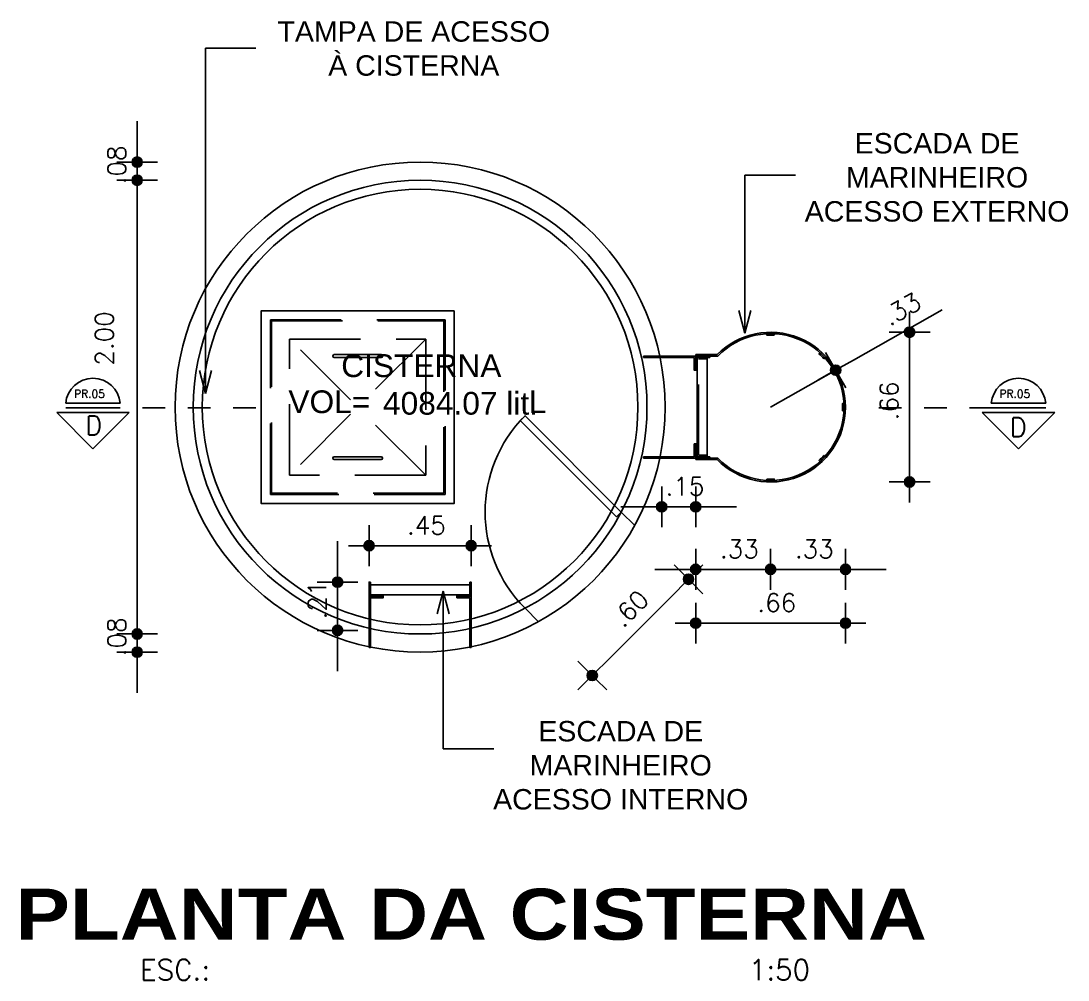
# Model space of a CAD drawing. Header units: millimetres. Extents: x 490 to 675, y -160 to -87.
# Drawn here: x 538.594 to 543.209, y -91.008 to -86.78 of the extents above; entities that cross this region are included whole.
import ezdxf
from ezdxf.enums import TextEntityAlignment as Align

# ---------------------------------------------------------------- set-up
doc = ezdxf.new("R2010")
doc.units = ezdxf.units.MM
doc.header["$LTSCALE"] = 2.5
for name, pattern in [('CENTER', [50.8, 31.75, -6.35, 6.35, -6.35]), ('DASHED2', [0.375, 0.25, -0.125]), ('HIDDEN', [0.375, 0.25, -0.125]), ('HIDDEN2', [0.1875, 0.125, -0.0625])]:
    doc.linetypes.add(name, pattern=pattern)
for name, color, linetype in [('AN_ESPECS', 7, 'Continuous'), ('AN_TEXTOS', 2, 'Continuous'), ('ARQ_ALVENARIA', 1, 'Continuous'), ('ARQ_CORTE', 3, 'Continuous'), ('ARQ_ESQUADRIA', 2, 'Continuous'), ('ARQ_PROJEÇÃO', 8, 'DASHED2'), ('ARQ_VISTA1', 7, 'Continuous'), ('ARQ_VISTA2', 2, 'Continuous'), ('COTAS', 1, 'Continuous'), ('LCORTE', 2, 'CENTER'), ('TEXTOS', 2, 'Continuous'), ('TITULO', 2, 'Continuous'), ('TXAMB', 2, 'Continuous')]:
    doc.layers.add(name, color=color, linetype=linetype)
doc.styles.add('ARIAL', font='arial.ttf')
doc.styles.add('COTA200', font='ROMANS.SHX')
doc.styles.add('COTA50', font='ROMANS.shx')
doc.styles.add('ROMANS', font='romans', dxfattribs={"oblique": 15})
doc.styles.add('TIT200', font='')
doc.styles.get('TIT200').set_extended_font_data('Arial Black')
doc.dimstyles.new('COTA50', dxfattribs={"dimtxt": 0.08, "dimasz": 0.09, "dimexe": 0.05, "dimexo": 0.95, "dimgap": 0.05, "dimtad": 1, "dimzin": 4, "dimdsep": 46, "dimtxsty": 'COTA50', "dimblk": 'bola', "dimcen": -0.1, "dimdle": 0.05, "dimse1": 1, "dimse2": 1, "dimclrd": 256, "dimclre": 3, "dimclrt": 2, "dimadec": 0, "dimazin": 0, "dimtfac": 1, "dimtix": 1, "dimtmove": 2, "dimatfit": 3, "dimldrblk": 'bola', "dimfxl": 1, "dimtvp": 1.25, "dimtolj": 1, "dimtzin": 4, "dimarcsym": 0})
doc.dimstyles.new('COTA50$7', dxfattribs={"dimtxt": 0.09, "dimasz": 0.1, "dimexe": 0.05, "dimexo": 0.95, "dimgap": 0.1, "dimtad": 1, "dimzin": 4, "dimdsep": 46, "dimtxsty": 'COTA50', "dimblk": 'USERTICK', "dimblk1": 'OPEN30', "dimblk2": 'OPEN30', "dimsah": 1, "dimcen": -0.1, "dimdle": 0.05, "dimse1": 1, "dimse2": 1, "dimclrd": 256, "dimclre": 3, "dimclrt": 2, "dimadec": 0, "dimazin": 0, "dimtfac": 1, "dimtix": 1, "dimtmove": 2, "dimatfit": 3, "dimldrblk": 'OPEN30', "dimfxl": 1, "dimtvp": 1.25, "dimtolj": 1, "dimtzin": 4, "dimarcsym": 0})

# ---------------------------------------------------------------- blocks, each defined once
blk = doc.blocks.new('ESC_MARINHEIRO_PL')
at = {"layer": 'ARQ_CORTE'}
for points in [[(-0.0919, -0.4453), (-0.0983, -0.4453, 0.02454), (-0.0983, -0.477), (-0.0919, -0.477, -0.025031)], [(0.5419, -0.477), (0.5483, -0.477, 0.02454), (0.5483, -0.4453), (0.5419, -0.4453, -0.025031)], [(-0.0103, -0.674), (-0.0148, -0.6785, 0.02454), (0.0076, -0.701), (0.0121, -0.6965, -0.025031)], [(0.4379, -0.6965), (0.4424, -0.701, 0.02454), (0.4648, -0.6785), (0.4603, -0.674, -0.025031)], [(0.2091, -0.7781), (0.2091, -0.7844, 0.02454), (0.2409, -0.7844), (0.2409, -0.7781, -0.025031)]]:
    blk.add_lwpolyline(points, format="xyb", close=True, dxfattribs=at)
at = {"layer": 'ARQ_PROJEÇÃO', "linetype": 'HIDDEN2'}
for p, q in [((0.0127, -0.1438), (0.4373, -0.1438)), ((0.0127, -0.1438), (0.0127, -0.1816)), ((0.4373, -0.1438), (0.4373, -0.1816))]:
    blk.add_line(p, q, dxfattribs=at)
for points in [[(0.0063, 0.0189), (0, 0.0197), (0, 0.0996), (0.0063, 0.0996), (0.0063, 0.0189)], [(0.45, 0.0197), (0.4436, 0.0189), (0.4436, 0.0996), (0.45, 0.0996), (0.45, 0.0197)]]:
    blk.add_lwpolyline(points, close=True, dxfattribs=at)
at = {"layer": 'ARQ_VISTA2'}
for p, q in [((-0.0064, -0.1311), (-0.0064, -0.2258)), ((0, -0.1311), (-0.0064, -0.1311)), ((0, -0.2285), (0, -0.1311)), ((0.0063, -0.1375), (0.4436, -0.1375)), ((0.4563, -0.1311), (0.45, -0.1311)), ((0.45, -0.1311), (0.45, -0.2285)), ((0.4563, -0.2258), (0.4563, -0.1311)), ((0.0063, -0.1816), (0.4436, -0.1816))]:
    blk.add_line(p, q, dxfattribs=at)
for points in [[(0.0063, 0.0189), (0.0063, -0.1248), (0.0625, -0.1248), (0.0625, -0.1311), (0, -0.1311), (0, 0.0197)], [(0.4436, 0.0189), (0.4436, -0.1248), (0.3875, -0.1248), (0.3875, -0.1311), (0.45, -0.1311), (0.45, 0.0197)]]:
    blk.add_lwpolyline(points, close=True, dxfattribs=at)
at = {"layer": 'ARQ_VISTA2', "color": 3}
for points in [[(0.0063, -0.1936), (0.0063, -0.1375), (0.0625, -0.1375), (0.0625, -0.1311), (0, -0.1311), (0, -0.1936)], [(0.4436, -0.1936), (0.4436, -0.1375), (0.3875, -0.1375), (0.3875, -0.1311), (0.45, -0.1311), (0.45, -0.1936)]]:
    blk.add_lwpolyline(points, close=True, dxfattribs=at)
at = {"layer": 'ARQ_VISTA2'}
for radius, start, end in [(0.33, 134.5122, 45.4878), (0.3237, 134.0428, 45.9572)]:
    blk.add_arc((0.225, -0.4612), radius, start, end, dxfattribs=at)
blk = doc.blocks.new('_OPEN30')
at = {"color": 0, "linetype": 'ByBlock', "ltscale": 0.5}
for p, q in [((-1, 0.268), (0, 0)), ((0, 0), (-1, -0.268)), ((0, 0), (-1, 0))]:
    blk.add_line(p, q, dxfattribs=at)
blk = doc.blocks.new('USERTICK')
at = {"color": 0}
for p, q in [((0, 1), (0, -1)), ((-1, 0), (1, 0))]:
    blk.add_line(p, q, dxfattribs=at)
blk.add_circle((0, 0), 0.25, dxfattribs=at)
blk = doc.blocks.new('bola')
blk.add_hatch(color=0).paths.add_polyline_path([(-0.25, 0, 1), (0.25, 0, 1)])
at = {"color": 0}
for p, q in [((0, 1), (0, 0.25)), ((-1, 0), (-0.25, 0)), ((0.25, 0), (1, 0)), ((0, -0.25), (0, -1))]:
    blk.add_line(p, q, dxfattribs=at)
blk.add_circle((0, 0), 0.25, dxfattribs=at)
blk = doc.blocks.new('*D149')
at = {"layer": 'COTAS', "lineweight": -2}
blk.add_line((539.1063, -89.3922), (539.1063, -87.5722), dxfattribs=at)
at = {"layer": 'DEFPOINTS', "color": 0}
for p in [(539.1063, -87.4822), (540.5928, -87.4822), (540.5928, -89.4822)]:
    blk.add_point(p, dxfattribs=at)
at = {"layer": 'COTAS', "lineweight": -2, "xscale": 0.09, "yscale": 0.09, "zscale": 0.09}
for p, rotation in [((539.1063, -87.4822), 90), ((539.1063, -89.4822), 270)]:
    blk.add_blockref('bola', p, dxfattribs=dict(at, rotation=rotation))
at = {"layer": 'COTAS', "color": 2, "insert": (538.9613, -88.2071), "char_height": 0.08, "attachment_point": 5, "rotation": 90, "style": 'COTA50'}
blk.add_mtext('\\A1; 2.00', dxfattribs=at)
blk = doc.blocks.new('*D150')
at = {"layer": 'COTAS', "lineweight": -2}
for p, q in [((539.1063, -87.3122), (539.1063, -87.2222)), ((539.1063, -87.4822), (539.1063, -87.4022)), ((539.1063, -87.5722), (539.1063, -87.6622))]:
    blk.add_line(p, q, dxfattribs=at)
at = {"layer": 'DEFPOINTS', "color": 0}
for p in [(539.1063, -87.4022), (540.5928, -87.4022), (540.5928, -87.4822)]:
    blk.add_point(p, dxfattribs=at)
at = {"layer": 'COTAS', "lineweight": -2, "xscale": 0.09, "yscale": 0.09, "zscale": 0.09}
for p, rotation in [((539.1063, -87.4022), 270), ((539.1063, -87.4822), 90)]:
    blk.add_blockref('bola', p, dxfattribs=dict(at, rotation=rotation))
at = {"layer": 'COTAS', "color": 2, "insert": (539.0163, -87.4422), "char_height": 0.08, "attachment_point": 5, "rotation": 90, "style": 'COTA50'}
blk.add_mtext('\\A1; .08', dxfattribs=at)
blk = doc.blocks.new('*D151')
at = {"layer": 'COTAS', "lineweight": -2}
for p, q in [((539.1063, -89.3922), (539.1063, -89.3022)), ((539.1063, -89.4822), (539.1063, -89.5622)), ((539.1063, -89.6522), (539.1063, -89.7422))]:
    blk.add_line(p, q, dxfattribs=at)
at = {"layer": 'DEFPOINTS', "color": 0}
for p in [(540.5928, -89.4822), (539.1063, -89.5622), (540.5928, -89.5622)]:
    blk.add_point(p, dxfattribs=at)
at = {"layer": 'COTAS', "lineweight": -2, "xscale": 0.09, "yscale": 0.09, "zscale": 0.09}
for p, rotation in [((539.1063, -89.4822), 270), ((539.1063, -89.5622), 90)]:
    blk.add_blockref('bola', p, dxfattribs=dict(at, rotation=rotation))
at = {"layer": 'COTAS', "color": 2, "insert": (539.0163, -89.5222), "char_height": 0.08, "attachment_point": 5, "rotation": 90, "style": 'COTA50'}
blk.add_mtext('\\A1; .08', dxfattribs=at)
blk = doc.blocks.new('*D152')
at = {"layer": 'COTAS', "lineweight": -2}
for p, q in [((542.6537, -88.0531), (542.2632, -88.2748)), ((541.8979, -88.4822), (542.1849, -88.3192))]:
    blk.add_line(p, q, dxfattribs=at)
at = {"layer": 'DEFPOINTS', "color": 0}
for p in [(542.1849, -88.3192), (541.8979, -88.4822)]:
    blk.add_point(p, dxfattribs=at)
at = {"layer": 'COTAS', "lineweight": -2, "xscale": 0.09, "yscale": 0.09, "zscale": 0.09, "rotation": 209.5845968983536}
blk.add_blockref('bola', (542.1849, -88.3192), dxfattribs=at)
at = {"layer": 'COTAS', "color": 2, "insert": (542.4531, -88.0635), "char_height": 0.08, "attachment_point": 5, "rotation": 29.5846, "style": 'COTA50'}
blk.add_mtext('\\A1; .33', dxfattribs=at)
blk = doc.blocks.new('*D153')
at = {"layer": 'COTAS', "lineweight": -2}
for p, q in [((541.3279, -88.9217), (541.2379, -88.9217)), ((541.5679, -88.9217), (541.4179, -88.9217)), ((541.6579, -88.9217), (541.7479, -88.9217))]:
    blk.add_line(p, q, dxfattribs=at)
at = {"layer": 'DEFPOINTS', "color": 0}
for p in [(541.5679, -88.7072), (541.4179, -88.9217), (541.4179, -88.979)]:
    blk.add_point(p, dxfattribs=at)
at = {"layer": 'COTAS', "lineweight": -2, "xscale": 0.09, "yscale": 0.09, "zscale": 0.09}
blk.add_blockref('bola', (541.4179, -88.9217), dxfattribs=at)
at = {"layer": 'COTAS', "lineweight": -2, "xscale": 0.09, "yscale": 0.09, "zscale": 0.09, "rotation": 180}
blk.add_blockref('bola', (541.5679, -88.9217), dxfattribs=at)
at = {"layer": 'COTAS', "color": 2, "insert": (541.4929, -88.8317), "char_height": 0.08, "attachment_point": 5, "style": 'COTA50'}
blk.add_mtext('\\A1; .15', dxfattribs=at)
blk = doc.blocks.new('*D154')
at = {"layer": 'COTAS', "lineweight": -2}
for p, q in [((541.4779, -89.1973), (541.3879, -89.1973)), ((541.5679, -89.1973), (541.8979, -89.1973)), ((541.9879, -89.1973), (542.0779, -89.1973))]:
    blk.add_line(p, q, dxfattribs=at)
at = {"layer": 'DEFPOINTS', "color": 0}
for p in [(541.8979, -88.4822), (541.5679, -88.7072), (541.8979, -89.1973)]:
    blk.add_point(p, dxfattribs=at)
at = {"layer": 'COTAS', "lineweight": -2, "xscale": 0.09, "yscale": 0.09, "zscale": 0.09}
blk.add_blockref('bola', (541.5679, -89.1973), dxfattribs=at)
at = {"layer": 'COTAS', "lineweight": -2, "xscale": 0.09, "yscale": 0.09, "zscale": 0.09, "rotation": 180}
blk.add_blockref('bola', (541.8979, -89.1973), dxfattribs=at)
at = {"layer": 'COTAS', "color": 2, "insert": (541.7329, -89.1073), "char_height": 0.08, "attachment_point": 5, "style": 'COTA50'}
blk.add_mtext('\\A1; .33', dxfattribs=at)
blk = doc.blocks.new('*D155')
at = {"layer": 'COTAS', "lineweight": -2}
for p, q in [((541.8079, -89.1973), (541.7179, -89.1973)), ((541.8979, -89.1973), (542.2279, -89.1973)), ((542.3179, -89.1973), (542.4079, -89.1973))]:
    blk.add_line(p, q, dxfattribs=at)
at = {"layer": 'DEFPOINTS', "color": 0}
for p in [(541.8979, -88.4822), (542.2279, -88.4822), (542.2279, -89.1973)]:
    blk.add_point(p, dxfattribs=at)
at = {"layer": 'COTAS', "lineweight": -2, "xscale": 0.09, "yscale": 0.09, "zscale": 0.09}
blk.add_blockref('bola', (541.8979, -89.1973), dxfattribs=at)
at = {"layer": 'COTAS', "lineweight": -2, "xscale": 0.09, "yscale": 0.09, "zscale": 0.09, "rotation": 180}
blk.add_blockref('bola', (542.2279, -89.1973), dxfattribs=at)
at = {"layer": 'COTAS', "color": 2, "insert": (542.0629, -89.1073), "char_height": 0.08, "attachment_point": 5, "style": 'COTA50'}
blk.add_mtext('\\A1; .33', dxfattribs=at)
blk = doc.blocks.new('*D156')
at = {"layer": 'COTAS', "lineweight": -2}
blk.add_line((541.6579, -89.4343), (542.1379, -89.4343), dxfattribs=at)
at = {"layer": 'DEFPOINTS', "color": 0}
for p in [(542.2279, -88.5462), (541.5679, -88.6759), (542.2279, -89.4343)]:
    blk.add_point(p, dxfattribs=at)
at = {"layer": 'COTAS', "lineweight": -2, "xscale": 0.09, "yscale": 0.09, "zscale": 0.09, "rotation": 180}
blk.add_blockref('bola', (541.5679, -89.4343), dxfattribs=at)
at = {"layer": 'COTAS', "lineweight": -2, "xscale": 0.09, "yscale": 0.09, "zscale": 0.09}
blk.add_blockref('bola', (542.2279, -89.4343), dxfattribs=at)
at = {"layer": 'COTAS', "color": 2, "insert": (541.8979, -89.3443), "char_height": 0.08, "attachment_point": 5, "style": 'COTA50'}
blk.add_mtext('\\A1; .66', dxfattribs=at)
blk = doc.blocks.new('*D161')
at = {"layer": 'COTAS', "lineweight": -2}
blk.add_line((542.5106, -88.7222), (542.5106, -88.2422), dxfattribs=at)
at = {"layer": 'DEFPOINTS', "color": 0}
for p in [(541.8979, -88.1522), (542.5106, -88.1522), (541.8979, -88.8122)]:
    blk.add_point(p, dxfattribs=at)
at = {"layer": 'COTAS', "lineweight": -2, "xscale": 0.09, "yscale": 0.09, "zscale": 0.09}
for p, rotation in [((542.5106, -88.1522), 90), ((542.5106, -88.8122), 270)]:
    blk.add_blockref('bola', p, dxfattribs=dict(at, rotation=rotation))
at = {"layer": 'COTAS', "color": 2, "insert": (542.4206, -88.4822), "char_height": 0.08, "attachment_point": 5, "rotation": 90, "style": 'COTA50'}
blk.add_mtext('\\A1; .66', dxfattribs=at)
blk = doc.blocks.new('*D183')
at = {"layer": 'COTAS', "lineweight": -2}
blk.add_line((540.2182, -89.093), (540.4882, -89.093), dxfattribs=at)
at = {"layer": 'DEFPOINTS', "color": 0}
for p in [(540.5782, -89.093), (540.1282, -89.2536), (540.5782, -89.2536)]:
    blk.add_point(p, dxfattribs=at)
at = {"layer": 'COTAS', "lineweight": -2, "xscale": 0.09, "yscale": 0.09, "zscale": 0.09, "rotation": 180}
blk.add_blockref('bola', (540.1282, -89.093), dxfattribs=at)
at = {"layer": 'COTAS', "lineweight": -2, "xscale": 0.09, "yscale": 0.09, "zscale": 0.09}
blk.add_blockref('bola', (540.5782, -89.093), dxfattribs=at)
at = {"layer": 'COTAS', "color": 2, "insert": (540.3532, -89.003), "char_height": 0.08, "attachment_point": 5, "style": 'COTA50'}
blk.add_mtext('\\A1; .45', dxfattribs=at)
blk = doc.blocks.new('*D184')
at = {"layer": 'COTAS', "lineweight": -2}
for p, q in [((539.9894, -89.1636), (539.9894, -89.0736)), ((539.9894, -89.4661), (539.9894, -89.2536)), ((539.9894, -89.5561), (539.9894, -89.6461))]:
    blk.add_line(p, q, dxfattribs=at)
at = {"layer": 'DEFPOINTS', "color": 0}
for p in [(539.9894, -89.2536), (540.1282, -89.2536), (540.1282, -89.4661)]:
    blk.add_point(p, dxfattribs=at)
at = {"layer": 'COTAS', "lineweight": -2, "xscale": 0.09, "yscale": 0.09, "zscale": 0.09}
for p, rotation in [((539.9894, -89.2536), 270), ((539.9894, -89.4661), 90)]:
    blk.add_blockref('bola', p, dxfattribs=dict(at, rotation=rotation))
at = {"layer": 'COTAS', "color": 2, "insert": (539.8994, -89.3599), "char_height": 0.08, "attachment_point": 5, "rotation": 90, "style": 'COTA50'}
blk.add_mtext('\\A1; .21', dxfattribs=at)
blk = doc.blocks.new('*D162')
at = {"layer": 'COTAS', "lineweight": -2}
blk.add_line((541.1755, -89.6015), (541.4725, -89.3045), dxfattribs=at)
at = {"layer": 'DEFPOINTS', "color": 0}
for p in [(541.2989, -89.0037), (541.5362, -89.2409), (540.8747, -89.4279)]:
    blk.add_point(p, dxfattribs=at)
at = {"layer": 'COTAS', "lineweight": -2, "xscale": 0.09, "yscale": 0.09, "zscale": 0.09}
for p, rotation in [((541.5362, -89.2409), 45.00007997040371), ((541.1119, -89.6652), 225.0000799704037)]:
    blk.add_blockref('bola', p, dxfattribs=dict(at, rotation=rotation))
at = {"layer": 'COTAS', "color": 2, "insert": (541.2604, -89.3894), "char_height": 0.08, "attachment_point": 5, "rotation": 45.0001, "style": 'COTA50'}
blk.add_mtext('\\A1; .60', dxfattribs=at)

msp = doc.modelspace()

# ---------------------------------------------------------------- linework, layer by layer
at = {"color": 2}
for p, q in [((538.7913, -88.4653), (539.0314, -88.4653)), ((542.8706, -88.4653), (543.1107, -88.4653)), ((538.7513, -88.5055), (539.0714, -88.5055)), ((538.7513, -88.5055), (538.9113, -88.6655)), ((538.7913, -88.4854), (539.0314, -88.4854)), ((539.0714, -88.5055), (538.9113, -88.6655)), ((542.8306, -88.5055), (542.9907, -88.6655)), ((542.8306, -88.5055), (543.1507, -88.5055)), ((542.8706, -88.4854), (543.1107, -88.4854)), ((543.1507, -88.5055), (542.9907, -88.6655))]:
    msp.add_line(p, q, dxfattribs=at)
for centre in [(538.9113, -88.4754), (542.9907, -88.4754)]:
    msp.add_arc(centre, 0.1205, 4.7802, 175.2198, dxfattribs=at)
at = {"layer": 'ARQ_ALVENARIA'}
for p, q in [((541.2398, -88.9446), (541.2989, -89.0037)), ((540.8156, -89.3688), (540.8747, -89.4279))]:
    msp.add_line(p, q, dxfattribs=at)
at = {"layer": 'ARQ_ALVENARIA', "ltscale": 10}
for radius in [1.08, 1]:
    msp.add_circle((540.3532, -88.4822), radius, dxfattribs=at)
at = {"layer": 'ARQ_ESQUADRIA'}
msp.add_lwpolyline([(540.7944, -88.5415), (541.2186, -88.9658), (541.2398, -88.9446), (540.8156, -88.5203)], close=True, dxfattribs=at)
at = {"layer": 'ARQ_ESQUADRIA', "color": 8}
msp.add_arc((541.2398, -88.9446), 0.6, 135, 225, dxfattribs=at)
at = {"layer": 'ARQ_PROJEÇÃO', "color": 8, "linetype": 'HIDDEN', "ltscale": 0.5}
for p, q in [((540.3782, -88.1822), (539.7782, -88.7822)), ((540.3782, -88.7822), (539.7782, -88.1822))]:
    msp.add_line(p, q, dxfattribs=at)
for points in [[(540.4632, -88.0972), (540.4632, -88.8672), (539.6932, -88.8672), (539.6932, -88.0972)], [(540.4582, -88.1022), (540.4582, -88.8622), (539.6982, -88.8622), (539.6982, -88.1022)], [(540.3782, -88.1822), (540.3782, -88.7822), (539.7782, -88.7822), (539.7782, -88.1822)]]:
    msp.add_lwpolyline(points, close=True, dxfattribs=at)
at = {"layer": 'ARQ_PROJEÇÃO', "linetype": 'HIDDEN2', "ltscale": 0.5}
for points in [[(540.1282, -89.5411), (540.1282, -89.4661), (540.1345, -89.4661), (540.1345, -89.5411)], [(540.5718, -89.5411), (540.5718, -89.4661), (540.5782, -89.4652), (540.5782, -89.5411)]]:
    msp.add_lwpolyline(points, close=True, dxfattribs=at)
at = {"layer": 'ARQ_VISTA1'}
for p, q in [((540.5718, -89.2656), (540.1345, -89.2656)), ((540.5718, -89.3098), (540.1345, -89.3098))]:
    msp.add_line(p, q, dxfattribs=at)
for points in [[(540.1818, -88.2635), (539.9745, -88.2635, -1), (539.9745, -88.2508), (540.1818, -88.2508, -1)], [(540.1818, -88.7008), (539.9745, -88.7008, 1), (539.9745, -88.7135), (540.1818, -88.7135, 1)]]:
    msp.add_lwpolyline(points, format="xyb", close=True, dxfattribs=at)
for points in [[(540.1345, -89.2536), (540.1345, -89.3098), (540.1907, -89.3098), (540.1907, -89.3161), (540.1282, -89.3161), (540.1282, -89.2536)], [(540.5718, -89.2536), (540.5718, -89.3098), (540.5157, -89.3098), (540.5157, -89.3161), (540.5782, -89.3161), (540.5782, -89.2536)], [(540.1345, -89.4661), (540.1345, -89.3225), (540.1907, -89.3225), (540.1907, -89.3161), (540.1282, -89.3161), (540.1282, -89.4661)], [(540.5718, -89.4661), (540.5718, -89.3225), (540.5157, -89.3225), (540.5157, -89.3161), (540.5782, -89.3161), (540.5782, -89.4652)]]:
    msp.add_lwpolyline(points, close=True, dxfattribs=at)
at = {"layer": 'ARQ_VISTA1', "ltscale": 10}
msp.add_circle((540.3532, -88.4822), 0.96, dxfattribs=at)
at = {"layer": 'ARQ_VISTA2'}
msp.add_lwpolyline([(540.5032, -88.0572), (540.5032, -88.9072), (539.6532, -88.9072), (539.6532, -88.0572)], close=True, dxfattribs=at)
at = {"layer": 'LCORTE', "ltscale": 0.001}
for p, q in [((539.629, -88.4854), (539.0314, -88.4854)), ((542.8754, -88.4854), (542.2777, -88.4854))]:
    msp.add_line(p, q, dxfattribs=at)

# ---------------------------------------------------------------- block references
at = {"layer": 'ARQ_CORTE', "color": 4, "rotation": 90}
msp.add_blockref('ESC_MARINHEIRO_PL', (541.4368, -88.7072), dxfattribs=at)

# ---------------------------------------------------------------- texts
at = {"color": 3, "style": 'ROMANS', "text_generation_flag": 4, "flags": 4}
for p in [(538.8786, -88.5215), (542.9535, -88.5299)]:
    msp.add_attdef('D', p, '', height=0.0824, dxfattribs=at)
at = {"layer": 'AN_TEXTOS', "style": 'ARIAL'}
for s, p in [('CISTERNA', (540.7117, -88.3498)), ('VOL=                  L', (540.9099, -88.5085))]:
    msp.add_text(s, height=0.1, dxfattribs=at).set_placement(p, align=Align.RIGHT)
at = {"layer": 'AN_TEXTOS', "insert": (540.1895, -88.4154), "char_height": 0.1, "attachment_point": 1, "style": 'ARIAL'}
msp.add_mtext('4084.07 lit.', dxfattribs=at)
at = {"layer": 'TEXTOS', "style": 'ROMANS', "text_generation_flag": 6}
for p in [(538.828, -88.4408), (542.9074, -88.4408)]:
    msp.add_text('PR.05', height=0.03432, rotation=180, dxfattribs=at).set_placement(p)
at = {"layer": 'TITULO'}
for s, height, style, p in [('PLANTA DA CISTERNA', 0.225, 'TIT200', (540.5783, -90.7173)), ('ESC.:                                   1:50', 0.09, 'COTA200', (540.5955, -90.9626))]:
    msp.add_text(s, height=height, dxfattribs=dict(at, style=style)).set_placement(p, align=Align.MIDDLE_CENTER)
at = {"layer": 'TXAMB', "char_height": 0.09, "width": 9.265517, "attachment_point": 2, "style": 'ARIAL'}
for s, insert in [('TAMPA DE ACESSO\\PÀ CISTERNA', (540.3254, -86.7814)), ('ESCADA DE\\PMARINHEIRO\\PACESSO EXTERNO', (542.6318, -87.2743)), ('ESCADA DE\\PMARINHEIRO\\PACESSO INTERNO', (541.2373, -89.8657))]:
    msp.add_mtext(s, dxfattribs=dict(at, insert=insert))

# ---------------------------------------------------------------- dimensions: what is measured, and where the dimension line sits
at = {"layer": 'COTAS'}
for base, p1, p2, angle, picture, middle in [((539.1063, -87.4022), (540.5928, -87.4822), (540.5928, -87.4022), 90, '*D150', (539.0163, -87.4422)), ((542.5106, -88.1522), (541.8979, -88.8122), (541.8979, -88.1522), 90, '*D161', (542.4206, -88.4822)), ((541.8979, -89.1973), (541.5679, -88.7072), (541.8979, -88.4822), 180, '*D154', (541.7329, -89.1073)), ((542.2279, -89.1973), (541.8979, -88.4822), (542.2279, -88.4822), 180, '*D155', (542.0629, -89.1073)), ((542.2279, -89.4343), (541.5679, -88.6759), (542.2279, -88.5462), 180, '*D156', (541.8979, -89.3443)), ((541.4179, -88.9217), (541.5679, -88.7072), (541.4179, -88.979), 180, '*D153', (541.4929, -88.8317)), ((539.9894, -89.2536), (540.1282, -89.4661), (540.1282, -89.2536), 90, '*D184', (539.8994, -89.3599)), ((539.1063, -89.5622), (540.5928, -89.4822), (540.5928, -89.5622), 90, '*D151', (539.0163, -89.5222))]:
    dim = msp.add_linear_dim(base=base, p1=p1, p2=p2, angle=angle, dimstyle='COTA50', override={"dimpost": ' <>'}, dxfattribs=at)
    dim.commit()
    dim.dimension.update_dxf_attribs({"geometry": picture, "text_midpoint": middle})
dim = msp.add_linear_dim(base=(539.1063, -87.4822), p1=(540.5928, -89.4822), p2=(540.5928, -87.4822), angle=90, dimstyle='COTA50', override={"dimpost": ' <>'}, dxfattribs=at)
dim.commit()
dim.dimension.update_dxf_attribs({"geometry": '*D149', "text_midpoint": (538.9613, -88.2071), "dimtype": 160})
dim = msp.add_radius_dim(center=(541.8979, -88.4822), mpoint=(542.1849, -88.3192), dimstyle='COTA50', override={"dimpost": ' <>'}, dxfattribs=at)
dim.commit()
dim.dimension.update_dxf_attribs({"geometry": '*D152', "text_midpoint": (542.4531, -88.0635)})
dim = msp.add_linear_dim(base=(540.5782, -89.093), p1=(540.1282, -89.2536), p2=(540.5782, -89.2536), dimstyle='COTA50', override={"dimpost": ' <>'}, dxfattribs=at)
dim.commit()
dim.dimension.update_dxf_attribs({"geometry": '*D183', "text_midpoint": (540.3532, -89.003)})
dim = msp.add_aligned_dim(p1=(540.8747, -89.4279), p2=(541.2989, -89.0037), distance=-0.3355, dimstyle='COTA50', override={"dimpost": ' <>'}, dxfattribs=at)
dim.commit()
dim.dimension.update_dxf_attribs({"geometry": '*D162', "text_midpoint": (541.2604, -89.3894)})

# ---------------------------------------------------------------- leaders
at = {"layer": 'AN_ESPECS', "color": 1}
for points in [[(539.4071, -88.4215), (539.4071, -86.9002), (539.6298, -86.9002)], [(541.7848, -88.1561), (541.7848, -87.4603), (542.0075, -87.4603)], [(540.4551, -89.2929), (540.4551, -89.9882), (540.6778, -89.9882)]]:
    msp.add_leader(points, dimstyle='COTA50$7', dxfattribs=at)

doc.saveas('drawing.dxf')
